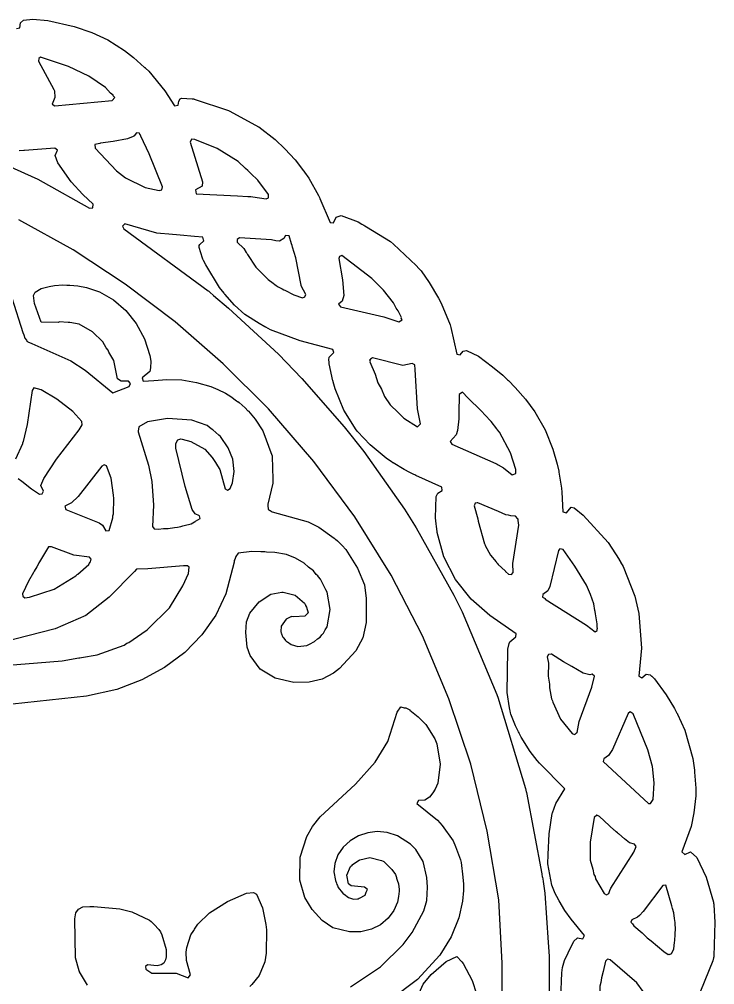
# Model space of a CAD drawing. Header units: millimetres. Extents: x 0 to 300, y 0 to 298.
# Drawn here: x 202.1 to 299.5, y 150.5 to 285.9 of the extents above; entities that cross this region are included whole.
import ezdxf

# ---------------------------------------------------------------- set-up
doc = ezdxf.new("R2010")
doc.units = ezdxf.units.MM
doc.layers.add('CUT', color=7, linetype='CONTINUOUS')

msp = doc.modelspace()

# ---------------------------------------------------------------- linework, layer by layer
at = {"layer": 'CUT'}
for points in [[(201.6529, 284.6082), (202.1237, 284.7185), (202.2339, 285.4075), (202.614, 285.7735), (203.9351, 285.9025), (206.0427, 285.7218), (209.7549, 284.8933), (212.2192, 284.0398), (214.4728, 283.0023), (216.79, 281.5364), (218.0767, 280.5519), (219.6239, 279.1654), (219.6727, 279.1196), (219.6796, 279.113), (219.759, 279.0384), (220.192, 278.6312), (222.4347, 275.8912), (223.8292, 273.7631), (224.3057, 273.8405), (224.3938, 274.4133), (224.6231, 274.7542), (224.7857, 274.8411), (226.2816, 274.7451), (226.5223, 274.725), (226.5437, 274.7191), (231.3892, 273.1115), (231.5887, 273.0215), (235.6068, 270.8222), (235.6209, 270.8122), (235.6287, 270.8067), (235.6318, 270.8045), (235.6413, 270.7977), (237.9391, 269.0398), (238.0842, 268.8982), (239.1162, 267.8918), (239.3017, 267.7108), (240.7395, 266.2044), (241.9052, 264.6443), (241.9147, 264.6307), (241.9508, 264.579), (242.0322, 264.4627), (242.6255, 263.614), (243.988, 261.1923), (244.0345, 261.1032), (244.1745, 260.8349), (244.1899, 260.8054), (244.2005, 260.7851), (245.6146, 257.4124), (246.0927, 257.3621), (246.4852, 258.1698), (247.1689, 258.3731), (249.548, 257.4786), (250.0595, 257.1877), (250.3335, 257.0319), (250.5156, 256.9284), (250.7331, 256.8047), (254.0818, 254.7149), (254.508, 254.3702), (257.6964, 251.3842), (258.0827, 250.9428), (258.1741, 250.8383), (258.2409, 250.762), (258.3712, 250.6131), (259.5375, 248.9841), (260.8279, 246.7799), (261.1839, 246.0679), (262.4416, 243.0597), (262.5455, 242.6749), (263.3978, 238.916), (263.8403, 238.8271), (264.2605, 239.3526), (264.7341, 239.4443), (266.4166, 238.6324), (268.3822, 237.1594), (269.8223, 235.9892), (270.5205, 235.3437), (270.6489, 235.225), (271.5766, 234.2661), (273.0388, 232.6147), (274.3256, 230.8225), (275.7566, 228.3002), (276.8579, 225.5871), (277.447, 223.4789), (277.6856, 222.4973), (277.695, 222.4585), (277.7078, 222.4058), (277.7111, 222.3924), (278.0625, 220.1199), (278.1223, 219.5709), (278.2535, 216.8245), (278.776, 216.6656), (279.4266, 217.4658), (279.8443, 217.3644), (281.1183, 216.3328), (284.6141, 212.5353), (286.146, 210.1391), (286.1772, 210.0834), (286.3387, 209.7955), (286.3563, 209.7641), (286.7151, 209.1243), (288.3635, 204.9894), (288.9219, 202.5705), (289.2842, 197.709), (288.9087, 193.7781), (289.3402, 193.5065), (289.9543, 194.0608), (290.5188, 193.9305), (290.531, 193.9201), (290.7042, 193.771), (290.7223, 193.7554), (290.8193, 193.6719), (291.1222, 193.4019), (292.7681, 191.1627), (293.9347, 189.2165), (294.1142, 188.8717), (294.2607, 188.5904), (294.3132, 188.4896), (294.3545, 188.4103), (295.3623, 186.1932), (296.4837, 182.1977), (296.7036, 180.5672), (296.7359, 180.2752), (296.891, 178.0306), (296.8911, 176.9536), (296.6454, 174.6094), (296.2423, 172.6792), (294.9555, 169.1077), (295.3594, 168.7421), (296.1675, 169.1017), (297.0484, 168.332), (298.3609, 165.5496), (299.3704, 162.0594), (299.3846, 161.9709), (299.4049, 161.8449), (299.4083, 161.8233), (299.4311, 161.6817), (299.5479, 159.2637), (299.4307, 154.4625), (299.4221, 154.4226), (299.4136, 154.3832), (299.3808, 154.2313), (299.2982, 153.8483), (297.5581, 149.5564)], [(196.1013, 267.2984), (204.6323, 263.4573), (205.398, 263.044), (211.8867, 259.3928), (212.3625, 259.4534), (212.4217, 259.9606), (210.9745, 261.315), (209.3045, 263.1154), (207.4479, 265.7604), (207.0815, 266.8058), (207.3842, 267.5517), (207.0403, 267.8275), (202.7642, 267.4917), (202.671, 267.4892), (202.0113, 267.4713)], [(269.7737, 142.7253), (269.7741, 153.4945), (269.2639, 162.3648), (267.6678, 172.0066), (265.3487, 181.4083), (262.2953, 190.5988), (258.558, 199.4267), (254.1727, 207.927), (249.1116, 216.0933), (243.3676, 223.8931), (237.0088, 231.2448), (230.6398, 237.5837), (223.8987, 243.4782), (216.8996, 248.7651), (209.5783, 253.5566), (201.9597, 257.7892)], [(277.9847, 148.6147), (278.1192, 152.147), (278.224, 152.8922), (278.4976, 153.8708), (278.9866, 154.9749), (279.8131, 156.5693), (280.2781, 157.0134), (280.3147, 157.0353), (281.0505, 156.9341), (281.275, 157.3947), (279.4117, 159.6723), (278.5552, 160.8816), (277.7263, 162.263), (277.7235, 162.2682), (277.7031, 162.3061), (277.6393, 162.4243), (277.1674, 163.2995), (276.7194, 164.4226), (276.1767, 167.4383), (276.1974, 168.7237), (276.3208, 171.6588), (276.7757, 174.4912), (276.8137, 174.6064), (277.292, 175.922), (278.554, 177.9666), (274.9884, 181.5806), (274.6709, 181.9404), (273.6706, 183.2104), (272.4246, 185.2215), (272.1371, 185.783), (272.122, 185.8125), (272.0589, 185.9355), (271.6182, 186.7962), (270.9479, 188.4307), (270.9063, 188.6237), (270.8513, 188.8783), (270.8087, 189.0756), (270.7591, 189.3056), (270.4684, 191.467), (270.5274, 197.3798), (270.5429, 197.5381), (270.7534, 198.3241), (270.8358, 198.58), (271.6681, 199.2742), (271.7214, 199.7118), (268.0192, 202.26), (265.3881, 204.5568), (263.2061, 207.3144), (261.5873, 210.4837), (260.638, 213.9263), (260.6253, 214.0472), (260.551, 214.7538), (260.5103, 215.1411), (260.4225, 215.976), (260.5084, 218.9727), (260.7147, 219.4529), (261.329, 219.8195), (261.2925, 220.2683), (257.648, 221.9204), (257.5113, 221.9894), (257.3496, 222.071), (256.8076, 222.3445), (256.0072, 222.7484), (254.4532, 223.6756), (254.4181, 223.6987), (254.311, 223.7694), (254.3084, 223.7711), (253.8138, 224.0973), (253.5092, 224.3241), (251.2203, 226.2096), (249.4473, 228.0724), (249.4165, 228.1183), (249.3219, 228.2595), (249.3047, 228.2852), (249.2907, 228.3061), (247.5297, 231.055), (246.3509, 234.0463), (246.0714, 235.0391), (246.0527, 235.1058), (246.0359, 235.1652), (246.0314, 235.1812), (245.517, 237.5858), (245.512, 237.6392), (245.5059, 237.7057), (245.496, 237.8123), (245.467, 238.1252), (245.5097, 238.5046), (246.1259, 239.1792), (246.0035, 239.6074), (241.4501, 240.7779), (237.2728, 242.3228), (236.5979, 242.712), (236.5781, 242.7234), (236.4806, 242.7796), (235.6678, 243.2483), (233.6547, 244.4782), (232.2124, 245.7923), (230.8613, 247.3482), (230.8406, 247.3731), (230.8069, 247.4136), (230.7608, 247.469), (230.0958, 248.2696), (228.2012, 251.4593), (227.89, 252.0528), (227.8258, 252.1753), (227.7822, 252.2585), (227.7206, 252.376), (227.2872, 253.8713), (227.2458, 254.1698), (227.3608, 254.2914), (227.9052, 254.8267), (227.8717, 254.9517), (227.791, 255.3211), (226.5914, 255.4243), (224.6233, 255.6054), (223.0096, 255.7539), (221.8518, 255.8604), (221.3422, 255.9073), (216.8557, 257.2136), (216.5366, 256.8929), (216.6853, 256.5014), (228.5432, 247.8161), (228.6108, 247.7583), (228.756, 247.6339), (229.2966, 247.1708), (231.3701, 245.3945), (238.3829, 238.9337), (241.6557, 235.5405), (247.614, 228.7591), (250.3439, 225.2927), (256.0488, 217.183), (257.7084, 214.5688), (262.9577, 205.134), (264.1404, 202.7873), (269.0118, 191.1676), (269.1049, 190.9257), (269.112, 190.9072), (269.1308, 190.8585), (269.1441, 190.8237), (273.011, 177.9938), (273.131, 177.5555), (273.1541, 177.4711), (273.157, 177.4604), (273.1575, 177.4584), (275.298, 166.0343), (275.3754, 165.577), (275.3864, 165.5624), (275.4914, 165.0022), (275.4798, 164.9714), (275.7538, 163.3293), (276.2133, 156.4187), (276.3343, 154.502), (276.3345, 144.4683)], [(200.9904, 246.826), (202.5546, 241.9689), (202.7012, 241.6472), (202.8226, 241.1551), (203.051, 240.8793), (203.1177, 240.733), (203.204, 240.6947), (203.2453, 240.6447), (203.8194, 240.4212), (209.28, 237.9947), (211.2678, 236.7081), (215.1848, 233.4866), (217.4405, 234.4055), (217.6282, 234.8165), (217.3537, 235.1321), (216.3396, 235.124), (215.8356, 235.4611), (215.3011, 238.0636), (214.6069, 239.2225), (214.4901, 239.5109), (214.2473, 239.8227), (213.7523, 240.649), (212.3327, 242.0613), (210.456, 243.1483), (209.1209, 243.3612), (208.8827, 243.365), (207.6459, 243.4494), (207.5406, 243.3865), (205.0936, 243.4257), (204.1888, 246.0481), (204.0595, 247.1579), (204.258, 247.6386), (205.0983, 248.1644), (206.2528, 248.4432), (206.9689, 248.56), (208.162, 248.6532), (208.7349, 248.6187), (208.8468, 248.6119), (209.0534, 248.5995), (209.1366, 248.5945), (210.2542, 248.5271), (211.4725, 248.3044), (213.2997, 247.6675), (215.2666, 246.5305), (216.9875, 245.0554), (218.4444, 243.2365), (219.6069, 241.0686), (220.3548, 238.7353), (220.4742, 237.9308), (220.4641, 237.034), (220.3467, 236.4925), (219.2922, 235.6339), (219.3996, 235.1365), (220.1557, 235.1965), (220.1622, 235.1905), (220.9246, 235.2576), (222.7215, 235.4003), (224.8292, 235.3114), (226.9065, 234.9783), (228.8956, 234.4002), (229.9042, 233.9714), (230.9807, 233.4711), (231.7161, 232.9951), (232.5183, 232.4068), (232.6592, 232.3036), (232.6752, 232.2918), (232.8731, 232.1467), (233.7072, 231.4223), (234.111, 230.9922), (234.1387, 230.9628), (234.1719, 230.9275), (234.1819, 230.9167), (235.1295, 229.8126), (236.1731, 228.1684), (237.4722, 224.7629), (237.4723, 224.7627), (237.4725, 224.7616), (237.4737, 224.7572), (237.4872, 224.7083), (237.5194, 224.4778), (237.551, 223.0669), (237.5634, 222.5125), (237.5777, 221.875), (237.6007, 220.8469), (236.9047, 217.8812), (236.917, 217.6465), (236.8744, 217.5316), (236.9288, 217.4199), (236.942, 217.1662), (236.9529, 217.1596), (236.9458, 217.128), (237.0571, 217.0961), (237.0991, 217.0706), (237.1209, 217.026), (237.2028, 217.0074), (237.5103, 216.8202), (242.5338, 215.3923), (244.0658, 214.6536), (246.1815, 213.1171), (246.347, 212.9903), (246.3574, 212.9823), (246.3831, 212.9626), (246.6694, 212.7431), (247.3067, 212.0873), (247.8188, 211.5193), (249.481, 208.9192), (250.4526, 206.5508), (250.7051, 204.6606), (250.6762, 201.2783), (250.2002, 199.1349), (249.2345, 197.31), (246.9244, 194.8487), (246.0936, 194.182), (244.4939, 193.3369), (242.6873, 192.924), (240.543, 192.8937), (237.9139, 193.4781), (235.8248, 194.7573), (234.4367, 196.6595), (234.0039, 197.8242), (233.7923, 199.8816), (233.9177, 201.3614), (234.3709, 202.6128), (235.6592, 204.2062), (237.304, 205.2691), (238.8647, 205.524), (238.9218, 205.5267), (238.9679, 205.5288), (239.0207, 205.5313), (239.064, 205.5333), (240.7083, 205.1196), (242.0243, 203.9958), (242.12, 203.8184), (242.1578, 203.7482), (242.1854, 203.6972), (242.3255, 203.4375), (242.5712, 202.657), (242.0658, 202.1649), (240.5271, 202.0887), (240.28, 202.1488), (240.1441, 202.0698), (240.1369, 202.0694), (239.4538, 201.7649), (238.7528, 200.7629), (238.7061, 200.0137), (238.7247, 199.9792), (238.789, 199.7857), (238.7868, 199.7664), (238.8221, 199.6861), (238.9396, 199.3327), (239.0181, 199.2411), (239.0315, 199.2107), (239.0944, 199.1521), (239.3015, 198.9102), (239.3747, 198.7746), (239.4884, 198.6921), (239.5339, 198.639), (239.6595, 198.568), (240.1808, 198.1897), (241.0814, 197.9063), (242.3863, 198.0426), (242.7247, 198.2616), (243.457, 198.616), (243.8639, 198.9988), (244.2479, 199.2474), (244.4554, 199.5554), (244.698, 199.7838), (244.944, 200.2812), (245.2273, 200.7019), (245.6535, 203.1244), (245.1946, 205.5551), (245.0162, 205.8704), (245.0143, 205.8778), (244.2693, 207.361), (243.9832, 207.6952), (243.8975, 207.8466), (243.6875, 208.0407), (243.2747, 208.5229), (242.576, 209.0678), (242, 209.6001), (240.7693, 210.3082), (239.4998, 210.8058), (237.8704, 211.0934), (236.73, 211.1457), (236.472, 211.1833), (235.9143, 211.1831), (234.6345, 211.2418), (232.7483, 211.0276), (232.3897, 210.5278), (232.2869, 210.1393), (232.1849, 209.9709), (232.18, 209.7352), (231.0112, 205.3167), (229.5919, 202.3015), (227.6542, 199.5482), (225.2638, 197.0957), (222.3879, 194.9619), (219.2211, 193.2306), (215.7187, 191.8952), (211.4524, 190.9585), (199.3486, 189.66)], [(201.8982, 221.4748), (202.4024, 221.1053), (203.746, 220.0505), (204.8795, 219.297), (205.2521, 219.3288), (205.4323, 219.7312), (205.0875, 220.4867), (205.5002, 221.4875), (207.2732, 224.2093), (210.4478, 228.294), (210.8706, 229.0101), (210.8266, 229.4843), (209.5446, 230.8779), (207.3323, 232.6142), (205.1373, 233.9223), (204.0925, 234.1867), (203.8733, 233.8562), (203.1606, 229.0865), (202.5677, 226.6608), (202.4997, 226.4337), (202.4842, 226.3818), (202.4797, 226.3668), (202.478, 226.3611), (201.5239, 224.1952)], [(198.2032, 195.1331), (208.0357, 195.9183), (210.406, 196.324), (210.5322, 196.3357), (210.7909, 196.3899), (212.9616, 196.7615), (216.7451, 198.1203), (217.1456, 198.3829), (217.3903, 198.4746), (219.8473, 200.154), (219.9679, 200.2331), (219.9786, 200.2438), (220.0648, 200.3027), (220.0677, 200.3327), (223.1115, 203.3707), (224.9668, 206.4174), (225.7622, 208.1819), (225.869, 209.0313), (225.6088, 209.2379), (225.0609, 209.2488), (220.0717, 208.7965), (218.4576, 208.7945), (218.1874, 208.4566), (214.6277, 204.843), (211.3786, 202.2605), (207.0834, 200.3844), (199.5841, 198.4676)], [(248.4663, 150.1803), (252.6953, 152.9902), (255.8905, 156.1022), (257.1421, 157.8056), (258.7608, 160.8349), (259.178, 162.3025), (259.2691, 164.173), (259.2052, 165.5169), (258.6651, 167.7589), (257.6487, 169.4532), (256.8984, 170.2096), (255.056, 171.3656), (253.6447, 171.8205), (252.2436, 171.9658), (250.9013, 171.7916), (249.5849, 171.3524), (248.4453, 170.6808), (247.4464, 169.7935), (246.7321, 168.7059), (246.2729, 167.4749), (246.1553, 166.3036), (246.3698, 165.0828), (246.5279, 164.7155), (246.5595, 164.54), (246.6741, 164.3757), (246.778, 164.1342), (247.3849, 163.3565), (247.4733, 163.2297), (247.6002, 163.1745), (248.2208, 162.6975), (248.914, 162.4837), (249.461, 162.5334), (249.4852, 162.5308), (249.4984, 162.5368), (249.5996, 162.546), (249.6925, 162.6011), (249.7693, 162.6052), (250.5366, 163.0384), (250.6805, 163.4603), (250.8792, 163.8455), (250.4334, 164.1871), (248.5922, 164.3645), (248.1967, 164.6417), (247.9814, 165.8426), (248.494, 167.074), (248.6995, 167.2614), (248.7219, 167.2818), (248.7613, 167.3177), (248.7682, 167.3241), (249.2733, 167.693), (249.326, 167.7268), (249.6802, 167.9541), (249.7834, 168.0203), (251.2052, 168.327), (252.8346, 167.9282), (253.0737, 167.8226), (253.1816, 167.7462), (254.2848, 166.6356), (254.7847, 165.9411), (254.9141, 165.5414), (254.9578, 165.4062), (255.0354, 165.1666), (255.2159, 164.609), (255.3086, 163.8327), (255.3111, 163.7369), (255.3113, 163.7299), (255.3118, 163.7078), (255.314, 163.623), (255.2158, 162.8433), (255.0532, 162.0442), (254.5828, 160.8816), (253.787, 159.8136), (252.7125, 158.8994), (251.4092, 158.279), (249.939, 157.903), (248.3616, 157.8776), (245.9944, 158.4515), (244.5086, 159.4822), (243.089, 161.0277), (242.0749, 162.7266), (241.401, 165.1545), (241.4372, 168.3517), (242.3745, 171.2863), (243.1715, 172.6747), (244.2207, 174.0109), (249.1973, 178.6262), (251.9262, 181.7181), (253.7145, 184.5881), (255.0348, 188.7337), (255.5288, 189.4483), (255.5451, 189.4483), (256.0333, 189.3431), (256.0973, 189.3293), (256.1435, 189.3193), (256.2315, 189.3004), (256.8054, 189.0226), (256.8065, 189.0218), (256.8089, 189.0201), (256.8098, 189.0195), (256.8261, 189.008), (257.9577, 188.0593), (259.0325, 186.9827), (260.306, 184.972), (260.5871, 184.2632), (261.0583, 181.4252), (260.7175, 178.7614), (260.3543, 177.9136), (260.0256, 177.3829), (259.5513, 176.7768), (258.9126, 176.3562), (258.0034, 176.3276), (257.7833, 175.8959), (260.7064, 173.5735), (261.3508, 172.8125), (262.8603, 170.6453), (263.2043, 169.851), (263.9196, 168.0182), (263.9909, 167.606), (264.2322, 165.5882), (264.2323, 165.5876), (264.2363, 165.5544), (264.3512, 164.593), (264.3231, 163.6928), (264.1944, 162.2146), (263.6763, 159.8662), (262.5868, 157.2001), (260.988, 154.611), (257.8941, 151.2113), (254.1041, 148.3619)], [(211.6023, 150.4361), (210.5111, 152.3027), (210.4825, 152.3627), (210.4713, 152.3864), (210.4652, 152.3992), (210.4569, 152.4167), (209.9151, 154.2684), (209.8237, 159.7169), (209.9912, 160.5554), (210.3365, 161.097), (210.9485, 161.4234), (211.9199, 161.4532), (212.0859, 161.4583), (212.2671, 161.4638), (212.4755, 161.4702), (216.1551, 161.1127), (217.8256, 160.7024), (220.3112, 159.5503), (220.5466, 159.348), (220.5597, 159.334), (220.5945, 159.2967), (220.6483, 159.2391), (220.8651, 159.0073), (220.9393, 158.9279), (221.5923, 158.2295), (221.8355, 157.9119), (222.0358, 157.4779), (222.6575, 155.4225), (222.6625, 154.4139), (222.545, 153.9807), (222.2931, 153.5263), (221.9273, 153.2849), (221.4, 153.1344), (220.0051, 153.2861), (219.7325, 153.0196), (219.7817, 152.6773), (220.6323, 152.0843), (224.0601, 152.0872), (225.7197, 151.4578), (226.0727, 151.8778), (225.4681, 153.8652), (225.4429, 155.0285), (225.5435, 155.7004), (226.1076, 157.4705), (226.5104, 158.1047), (226.5187, 158.117), (226.5434, 158.1534), (226.6259, 158.2752), (227.092, 158.9635), (228.7195, 160.5589), (231.2434, 162.1406), (233.9084, 163.3435), (234.8882, 163.4377), (235.3245, 163.175), (236.1491, 161.285), (236.6214, 158.9494), (236.7, 158.1797), (236.6571, 154.9057), (236.4853, 153.7031), (235.6571, 151.7568), (234.6723, 150.5001), (234.3668, 150.217)], [(257.9444, 148.8572), (258.6882, 150.5799), (259.8037, 151.9208), (261.9038, 153.7433), (263.3781, 154.4415), (264.1191, 153.6885), (264.2886, 153.4692), (265.5341, 151.0647), (266.1593, 149.2187)]]:
    msp.add_lwpolyline(points, dxfattribs=at)
for points in [[(215.4328, 274.9205), (215.2117, 275.1662), (215.2058, 275.2486), (214.8537, 275.5641), (214.1374, 276.3602), (211.795, 277.9271), (208.9482, 279.2619), (205.0189, 280.5734), (204.7815, 280.3817), (204.7597, 280.0415), (206.8667, 276.0698), (206.8667, 276.0698), (206.8676, 276.0681), (206.8834, 276.0362), (206.9635, 275.8748), (207.0534, 274.9345), (206.6411, 274.0206), (207.0479, 273.7641), (215.0713, 274.5092)], [(222.0301, 262.0052), (222.1094, 262.4095), (220.2797, 267.0514), (219.0853, 269.5293), (218.989, 269.7577), (218.9711, 269.7664), (218.8822, 269.9507), (218.4738, 269.9856), (218.133, 269.5608), (218.0887, 269.5181), (218.0812, 269.5108), (218.0763, 269.5062), (218.0294, 269.461), (217.2163, 269.1164), (215.1986, 268.7782), (213.4467, 268.5112), (213.3551, 268.4691), (212.6615, 268.3529), (212.6708, 267.8478), (215.697, 264.6696), (216.9264, 263.6499), (219.6764, 262.3298), (221.6752, 261.8758), (221.7913, 261.9182), (221.8544, 261.9022), (221.8754, 261.9488)], [(227.685, 262.4876), (226.7416, 261.9653), (226.853, 261.4373), (232.6502, 261.1511), (234.0768, 261.0598), (234.3879, 261.0399), (234.5343, 261.0305), (234.7988, 261.0136), (236.6505, 260.7209), (236.9933, 260.8733), (237.01, 261.3474), (235.4888, 263.3402), (234.5024, 264.2751), (234.0905, 264.7103), (233.7574, 264.981), (232.7447, 265.9408), (229.7769, 267.7576), (226.6472, 269.0534), (226.1976, 269.0727), (226.0119, 268.6628), (227.7345, 263.0992)], [(233.8797, 253.2043), (233.9488, 253.0825), (234.067, 252.9168), (235.2149, 251.1552), (236.9444, 249.3972), (237.6606, 248.8797), (237.8873, 248.6903), (238.0756, 248.5797), (238.3625, 248.3724), (238.8923, 248.1003), (239.131, 247.9601), (239.2791, 247.9016), (240.5371, 247.2554), (241.7323, 246.838), (242.1003, 246.9514), (242.204, 247.3222), (241.5715, 248.5115), (241.5456, 248.5867), (240.7989, 252.4397), (240.3467, 253.9379), (240.2951, 254.1816), (240.1999, 254.4241), (239.8649, 255.534), (239.3923, 255.5636), (239.1365, 255.1789), (238.5266, 254.8014), (238.0201, 254.8349), (237.4185, 254.9843), (232.9367, 255.2343), (232.5724, 255.0337), (232.5808, 254.6179), (233.5285, 253.7432)], [(255.2429, 243.4852), (255.7144, 243.7554), (255.6011, 243.9816), (255.6247, 244.0662), (255.1505, 245.0272), (254.9081, 245.3665), (254.5349, 246.1122), (253.117, 247.9185), (251.4749, 249.5262), (247.2595, 252.7666), (246.9412, 252.626), (246.8465, 252.3293), (247.3828, 249.3792), (247.5668, 247.1802), (247.5666, 247.1762), (247.3394, 246.3839), (246.7908, 245.9499), (247.07, 245.552), (253.1575, 244.1821)], [(251.2788, 238.1937), (251.134, 238.0879), (251.2235, 237.9315), (251.2093, 237.8642), (251.9483, 236.1022), (252.2974, 234.9209), (252.8273, 234.0062), (253.2576, 232.9803), (254.0686, 231.8243), (255.1489, 230.7448), (255.2044, 230.7031), (255.9538, 229.9629), (257.8982, 228.7402), (258.2883, 229.1598), (257.8822, 231.2641), (257.5364, 236.8011), (257.5094, 237.4443), (257.1409, 237.6309), (255.8347, 237.3329), (251.5897, 238.4209), (251.4352, 238.308), (251.294, 238.2657)], [(268.9781, 223.5358), (269.002, 223.5229), (269.0379, 223.5035), (269.2043, 223.4138), (269.9489, 223.0049), (271.1535, 221.997), (271.6703, 222.174), (271.6472, 222.7419), (270.8996, 225.0679), (269.3705, 227.9807), (269.0627, 228.3455), (269.0147, 228.439), (268.213, 229.5039), (267.2988, 230.435), (266.9096, 230.8962), (264.8588, 232.9203), (264.2655, 233.5245), (264.2546, 233.5165), (264.1847, 233.5856), (263.7099, 233.2575), (263.6901, 230.5962), (263.659, 229.8811), (263.4654, 228.2376), (263.2849, 227.6044), (262.4701, 226.6859), (262.6731, 226.3182), (268.8721, 223.5929)], [(222.9268, 214.454), (223.8152, 214.6163), (224.2291, 214.6572), (224.7116, 214.7801), (224.9893, 214.8308), (225.1726, 214.8975), (226.1441, 215.145), (226.6234, 215.4253), (226.7496, 215.4712), (226.7601, 215.5052), (227.3855, 215.8709), (227.2966, 216.2421), (226.7172, 216.5443), (226.2728, 217.1484), (225.2902, 220.3864), (223.9859, 225.722), (223.9868, 226.4166), (224.2551, 226.8975), (224.6871, 227.0395), (224.8931, 226.996), (226.0989, 226.6769), (228.039, 225.5826), (229.0796, 224.4556), (229.5552, 223.7329), (229.6936, 223.5226), (229.7043, 223.5064), (229.7085, 223.5), (230.0881, 222.8801), (230.1469, 222.7324), (230.902, 220.0632), (231.2341, 219.87), (231.5977, 220.0782), (231.9284, 220.8634), (232.1852, 222.4922), (231.967, 224.2215), (231.3384, 225.8139), (230.2472, 227.3798), (230.0283, 227.5634), (229.1992, 228.3388), (228.9578, 228.4615), (228.389, 228.9386), (226.2312, 229.6855), (222.8254, 229.8976), (220.0312, 229.4619), (218.8129, 228.7459), (218.7319, 228.1328), (218.704, 228.085), (218.7239, 228.0275), (220.1768, 223.3609), (220.6089, 221.0547), (220.8517, 217.7526), (220.7423, 214.7652), (220.9673, 214.4527), (221.5552, 214.393), (222.2668, 214.4633)], [(213.6998, 214.9568), (214.1613, 214.1718), (214.6696, 214.1948), (215.1707, 215.9793), (215.1821, 216.2582), (215.2556, 216.5394), (215.3191, 218.666), (215.2433, 219.1288), (214.927, 221.5383), (214.2818, 223.2847), (213.9313, 223.4032), (213.6197, 223.2124), (210.2835, 218.9726), (209.3532, 218.0767), (208.4123, 217.5946), (208.5769, 217.1468), (213.2251, 215.2542)], [(272.0947, 214.9374), (271.9714, 215.617), (271.9807, 215.7865), (271.9321, 215.8337), (271.931, 215.8395), (271.6164, 216.1911), (270.9845, 216.2755), (270.6315, 216.3395), (270.6283, 216.34), (270.5959, 216.3459), (270.2433, 216.4098), (269.2265, 216.8379), (266.3527, 218.0963), (266.2694, 218.0827), (266.2639, 218.085), (266.2617, 218.0814), (265.9434, 218.0296), (265.8045, 217.6756), (266.318, 215.8236), (266.3678, 215.5232), (267.2618, 212.3324), (267.3045, 212.266), (267.3528, 212.0918), (268.118, 210.7374), (268.8972, 209.7893), (268.9598, 209.6919), (269.0438, 209.611), (269.0515, 209.6016), (269.0534, 209.5983), (269.0573, 209.5945), (269.2122, 209.406), (269.6637, 209.0001), (270.2051, 208.4695), (270.2319, 208.4654), (270.6463, 208.0658), (271.0613, 208.0056), (271.2992, 208.3078), (271.227, 209.57)], [(206.5671, 211.9055), (206.1211, 211.8909), (204.8935, 209.7799), (204.8021, 209.6434), (204.7349, 209.5073), (204.4869, 209.0809), (204.1093, 208.47), (204.0311, 208.297), (203.325, 207.083), (202.5185, 205.3227), (202.5322, 204.9773), (202.809, 204.7704), (203.4671, 204.8235), (206.9538, 205.9625), (209.9806, 207.8143), (210.1807, 208.0053), (210.2541, 208.0497), (211.7989, 209.4232), (211.8291, 209.5782), (212.0488, 209.7879), (212.1359, 210.1614), (211.8701, 210.4379), (209.6943, 210.7338)], [(283.1273, 200.4033), (283.0821, 200.7346), (283.088, 201.1266), (282.8414, 202.4989), (282.7932, 202.8527), (282.7592, 202.9568), (282.586, 203.9205), (282.1286, 205.2361), (281.5595, 206.519), (279.9321, 209.1812), (278.3254, 211.5427), (277.8586, 211.6468), (277.6345, 211.3868), (276.4482, 206.3618), (276.1537, 205.7243), (275.4701, 205.2273), (275.4192, 204.8568), (275.761, 204.6414), (275.7995, 204.5754), (281.5756, 200.9263), (282.785, 199.96), (283.0733, 200.1518), (283.0769, 200.3918)], [(279.9578, 185.5932), (279.976, 185.6087), (279.987, 185.6059), (280.1953, 185.7949), (280.2427, 185.8352), (280.2434, 185.8385), (280.2685, 185.8614), (280.4515, 186.8896), (280.5576, 187.4254), (282.3085, 192.2268), (282.6814, 193.7478), (282.3751, 194.0283), (282.0651, 193.9332), (281.1015, 194.1702), (279.4966, 195.1027), (278.368, 195.7803), (276.6628, 196.8339), (276.6169, 196.8317), (276.6076, 196.8374), (276.6018, 196.831), (276.2441, 196.8142), (276.0679, 196.4725), (276.2652, 195.5755), (276.1851, 193.7534), (276.3797, 192.6595), (276.3939, 192.1379), (276.6492, 190.6058), (276.7974, 190.3104), (276.8324, 190.1136), (277.9208, 187.7453), (279.5697, 185.7184), (279.6148, 185.7039), (279.6185, 185.6994), (279.6661, 185.6873)], [(290.734, 176.1589), (290.7341, 176.1599), (290.9, 176.4438), (291.0533, 178.793), (290.8155, 181.1121), (290.1905, 183.4342), (288.132, 188.4944), (287.6919, 188.7374), (287.3958, 188.5105), (285.2219, 183.4803), (284.6639, 182.6304), (283.9882, 182.144), (283.8937, 181.8133), (290.2679, 175.9057), (290.57, 175.8792), (290.7334, 176.1588)], [(284.994, 164.04), (288.2053, 169.0779), (288.5396, 169.8721), (288.3287, 170.1827), (288.2983, 170.1851), (288.2913, 170.1951), (287.6091, 170.3604), (286.9089, 170.9555), (286.1187, 171.627), (286.0718, 171.6669), (285.9306, 171.7868), (285.7455, 171.9441), (285.5616, 172.1004), (285.4777, 172.1717), (283.4113, 174.0674), (283.0042, 174.2471), (282.6512, 173.9255), (282.0739, 170.4979), (282.0963, 167.9341), (282.4669, 166.6802), (282.6114, 165.9597), (282.7738, 165.6418), (282.8598, 165.3509), (284.0409, 163.2582), (284.3804, 163.0793), (284.7152, 163.2668), (284.8483, 163.6788)], [(292.7161, 164.4577), (292.2689, 164.4077), (289.5077, 160.73), (289.0085, 160.1869), (288.7174, 159.9465), (287.9327, 159.5894), (287.7903, 159.2696), (288.0252, 159.0421), (288.1983, 158.7527), (289.3647, 157.7448), (290.0591, 157.0723), (290.6359, 156.6464), (292.4054, 155.1173), (293.0066, 154.7108), (293.1871, 154.7625), (293.2309, 154.7301), (293.4057, 154.8251), (293.4232, 154.8301), (293.4249, 154.8355), (293.5628, 154.9104), (293.8184, 155.5328), (293.8937, 156.3873), (293.9819, 156.6792), (293.993, 157.5137), (294.0734, 158.4264), (294.0117, 158.9273), (294.0154, 159.2058), (293.9082, 159.7676), (293.8102, 160.5635), (293.6426, 161.1603), (293.6059, 161.3525), (293.5393, 161.5279)], [(283.6599, 151.468), (283.5718, 150.7868), (283.4573, 150.2667), (283.4656, 149.9658), (283.4295, 149.6865), (283.4859, 149.2341), (283.5134, 148.245), (284.1516, 146.0336), (284.0595, 145.0982), (284.4326, 144.7551), (287.6744, 147.4935), (287.974, 147.8296), (288.9691, 148.6689), (289.5366, 149.3898), (289.4545, 149.4911), (289.5044, 149.547), (288.6112, 150.7237), (284.8752, 153.9733), (284.5112, 154.0559), (284.2363, 153.8035), (283.9152, 152.3459)]]:
    msp.add_lwpolyline(points, close=True, dxfattribs=at)

doc.saveas('drawing.dxf')
